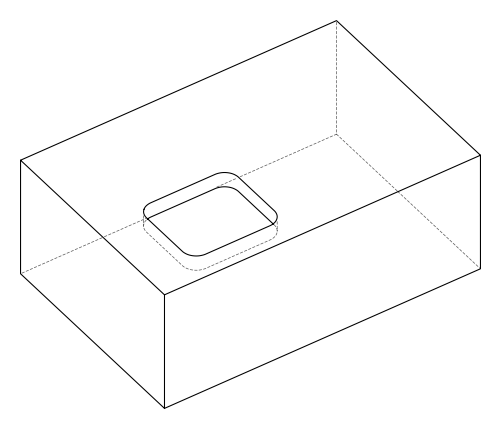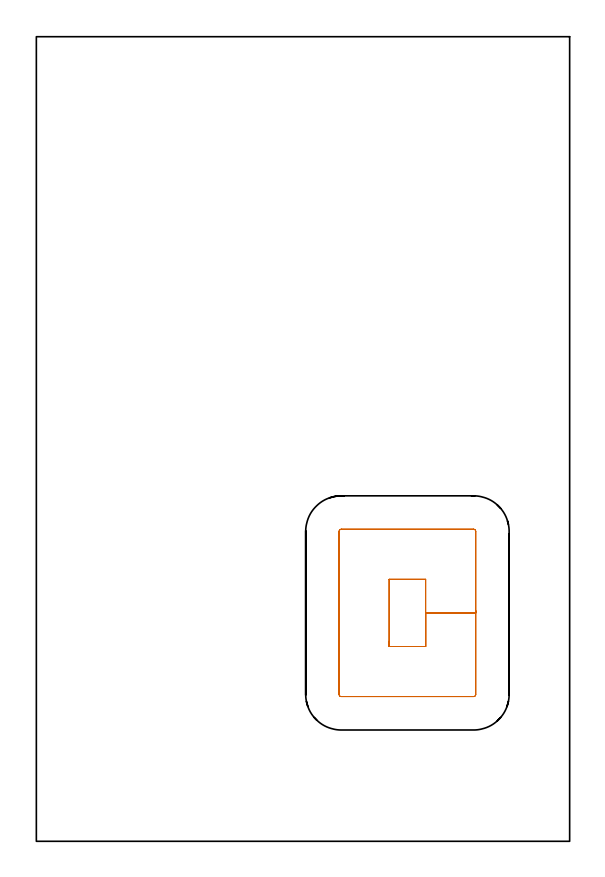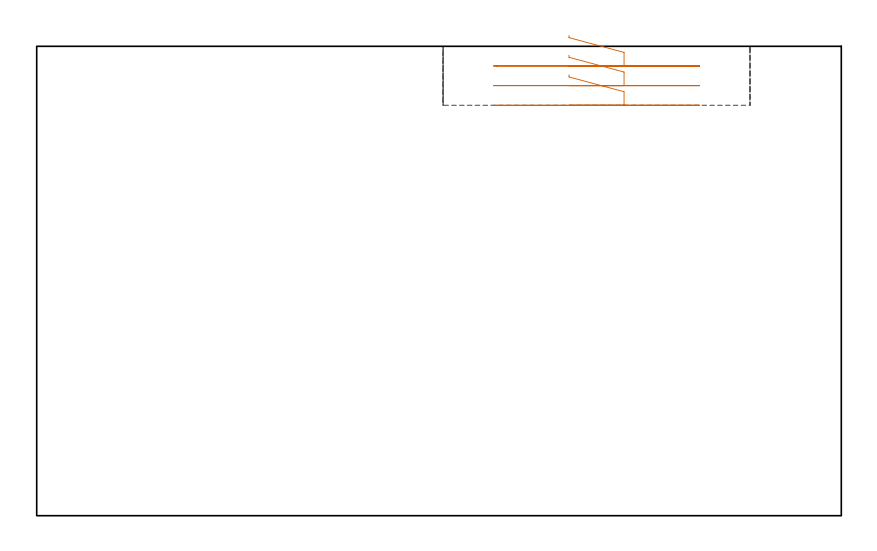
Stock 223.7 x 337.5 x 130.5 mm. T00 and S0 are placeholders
(PLAN: 1 operations, 0 tool changes, 2.6 min)
(1 MILL_RECTANGULAR_POCKET | POCKET_RECTANGULAR_STRAIGHT | UGT0201_006 | Follow Part, ap 7, ae 75% | 2.58 min | 134273 mm3)
(TOOL UGT0201_006 | End Mill 28 mm | D28 FL25 Z2)
(OP 1 MILL_RECTANGULAR_POCKET)
G17 G21 G94 G90
T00 M6
G54
G17 G0 G90 X148. Y83.898 S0 M3
G43 Z140.5 H0
Z133.5
G94 G1 Y81.7 Z132.911 F250.
X163.3 Z128.811
Y95.8 Z125.033
Y109.9 F500.
X148.
Y81.7
X163.3
Y95.8
X184.3
Y130.
G3 X183.4 Y130.9 R0.9
G1 X127.9
G3 X127. Y130. R0.9
G1 Y61.6
G3 X127.9 Y60.7 R0.9
G1 X183.4
G3 X184.3 Y61.6 R0.9
G1 Y95.8
Y96.8
G0 X148. Y83.898 Z128.033
G1 Y81.7 Z127.444 F250.
X163.3 Z123.345
Y95.8 Z119.567
Y109.9 F500.
X148.
Y81.7
X163.3
Y95.8
X184.3
Y130.
G3 X183.4 Y130.9 R0.9
G1 X127.9
G3 X127. Y130. R0.9
G1 Y61.6
G3 X127.9 Y60.7 R0.9
G1 X183.4
G3 X184.3 Y61.6 R0.9
G1 Y95.8
Y96.8
G0 X148. Y83.898 Z122.567
G1 Y81.7 Z121.978 F250.
X163.3 Z117.878
Y95.8 Z114.1
Y109.9 F500.
X148.
Y81.7
X163.3
Y95.8
X184.3
Y130.
G3 X183.4 Y130.9 R0.9
G1 X127.9
G3 X127. Y130. R0.9
G1 Y61.6
G3 X127.9 Y60.7 R0.9
G1 X183.4
G3 X184.3 Y61.6 R0.9
G1 Y95.8
Y96.8
G0 Z140.5
M5
M2
